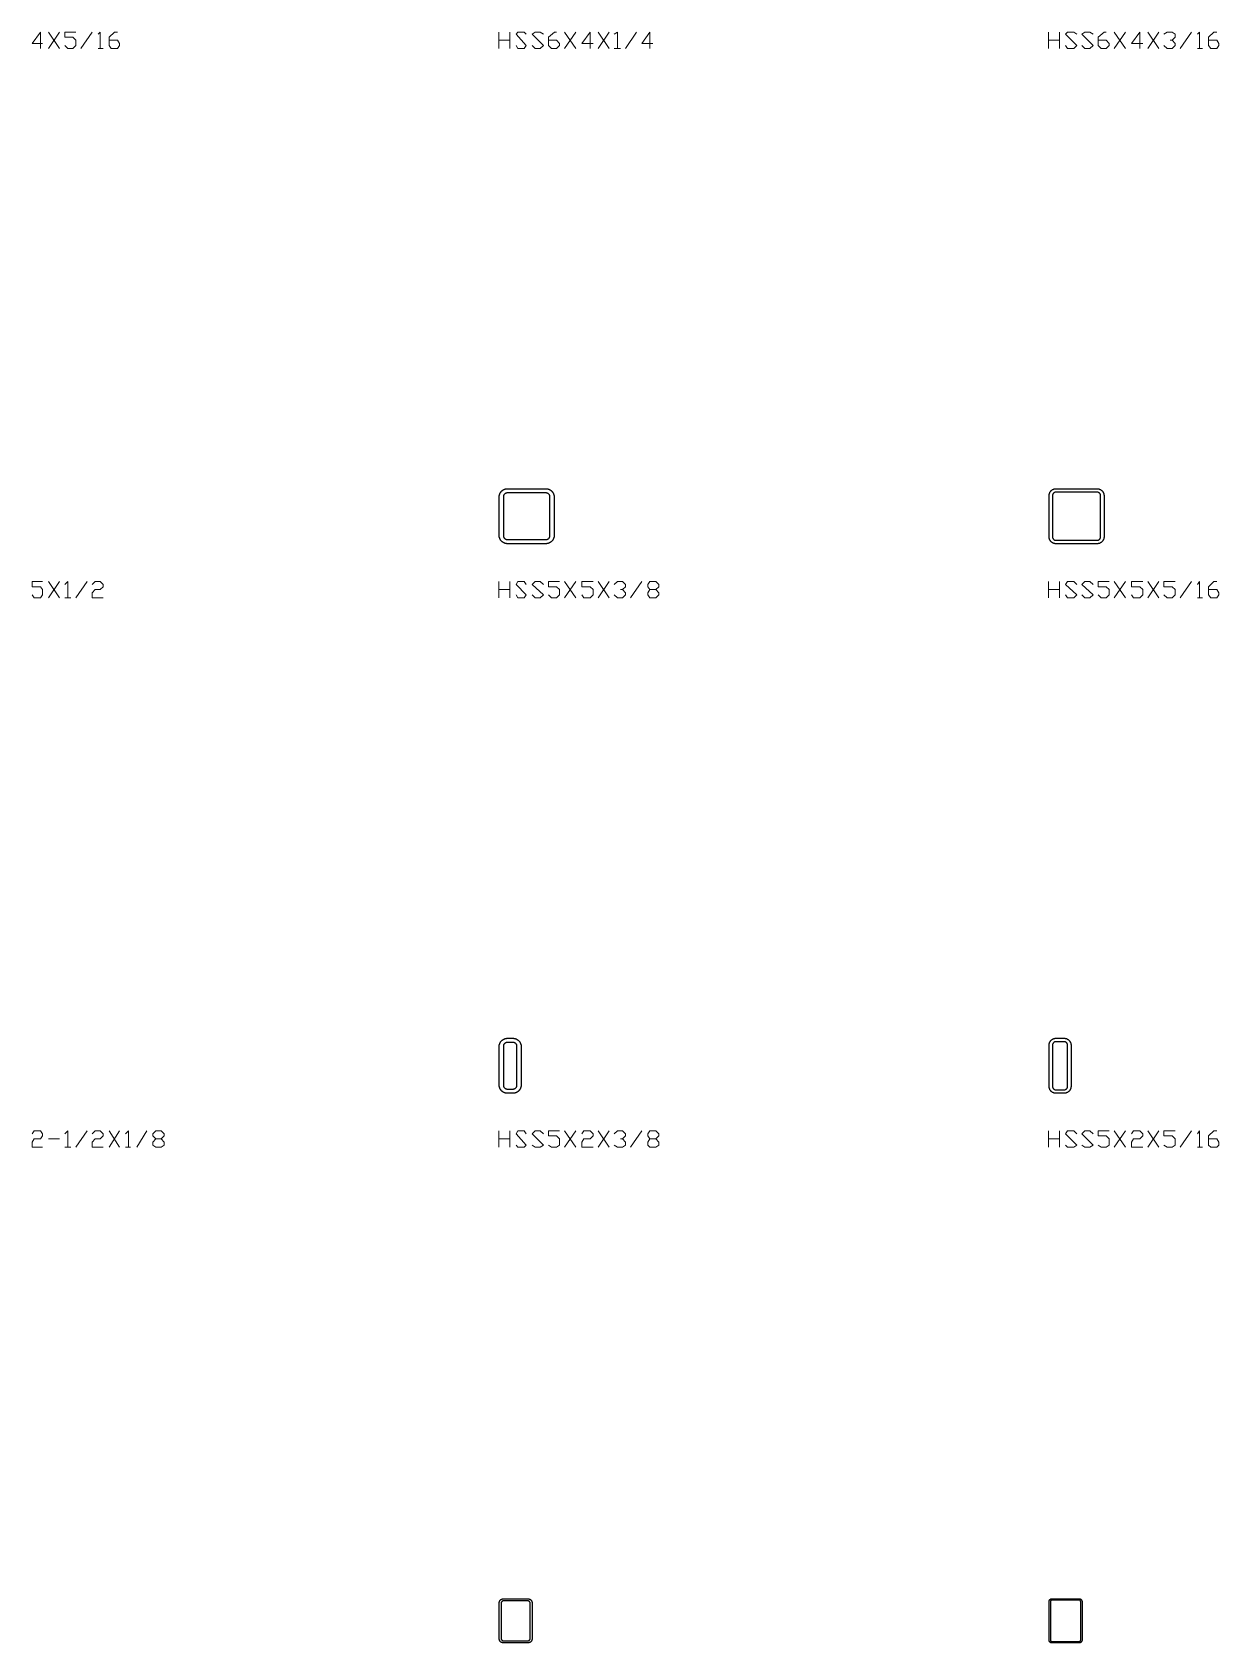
# Model space of a CAD drawing. Header units: inches. Extents: x 0 to 975, y -1305 to 34.
# Drawn here: x 607.5 to 715.4, y -1100 to -953.5 of the extents above; entities that cross this region are included whole.
import ezdxf

# ---------------------------------------------------------------- set-up
doc = ezdxf.new("R2010")
doc.units = ezdxf.units.IN
doc.header["$MEASUREMENT"] = 0
doc.layers.add('AISC_STEEL', color=7, linetype='Continuous')

msp = doc.modelspace()

# ---------------------------------------------------------------- linework, layer by layer
at = {"color": 3, "lineweight": 0}
for p, q in [((609.01, -953.46), (610.03, -954.94)), ((609.01, -954.94), (610.03, -953.46)), ((611.97, -954.94), (612.98, -953.46)), ((649.96, -954.94), (649.96, -953.46)), ((650.97, -953.46), (650.97, -954.94)), ((655.95, -953.46), (656.97, -954.94)), ((655.95, -954.94), (656.97, -953.46)), ((659, -953.46), (660.01, -954.94)), ((659, -954.94), (660.01, -953.46)), ((661.49, -954.94), (662.5, -953.46)), ((699.94, -954.94), (699.94, -953.46)), ((700.95, -953.46), (700.95, -954.94)), ((705.93, -953.46), (706.95, -954.94)), ((705.93, -954.94), (706.95, -953.46)), ((708.98, -953.46), (709.99, -954.94)), ((708.98, -954.94), (709.99, -953.46)), ((711.93, -954.94), (712.94, -953.46)), ((613.53, -954.94), (613.99, -954.94)), ((649.96, -954.2), (650.97, -954.2)), ((660.47, -954.94), (661.03, -954.94)), ((699.94, -954.2), (700.95, -954.2)), ((713.5, -954.94), (713.96, -954.94)), ((609.01, -1003.44), (610.03, -1004.92)), ((609.01, -1004.92), (610.03, -1003.44)), ((611.5, -1004.92), (612.52, -1003.44)), ((649.96, -1004.92), (649.96, -1003.44)), ((650.97, -1003.44), (650.97, -1004.92)), ((655.95, -1003.44), (656.97, -1004.92)), ((655.95, -1004.92), (656.97, -1003.44)), ((659, -1003.44), (660.01, -1004.92)), ((659, -1004.92), (660.01, -1003.44)), ((661.95, -1004.92), (662.96, -1003.44)), ((699.94, -1004.92), (699.94, -1003.44)), ((700.95, -1003.44), (700.95, -1004.92)), ((705.93, -1003.44), (706.95, -1004.92)), ((705.93, -1004.92), (706.95, -1003.44)), ((708.98, -1003.44), (709.99, -1004.92)), ((708.98, -1004.92), (709.99, -1003.44)), ((711.93, -1004.92), (712.94, -1003.44)), ((610.49, -1004.92), (611.04, -1004.92)), ((649.96, -1004.18), (650.97, -1004.18)), ((699.94, -1004.18), (700.95, -1004.18)), ((713.5, -1004.92), (713.96, -1004.92)), ((611.5, -1054.9), (612.52, -1053.43)), ((614.55, -1053.43), (615.47, -1054.9)), ((614.55, -1054.9), (615.47, -1053.43)), ((617.04, -1054.9), (617.96, -1053.43)), ((649.96, -1054.9), (649.96, -1053.43)), ((650.97, -1053.43), (650.97, -1054.9)), ((655.95, -1053.43), (656.97, -1054.9)), ((655.95, -1054.9), (656.97, -1053.43)), ((659, -1053.43), (660.01, -1054.9)), ((659, -1054.9), (660.01, -1053.43)), ((661.95, -1054.9), (662.96, -1053.43)), ((699.94, -1054.9), (699.94, -1053.43)), ((700.95, -1053.43), (700.95, -1054.9)), ((705.93, -1053.43), (706.95, -1054.9)), ((705.93, -1054.9), (706.95, -1053.43)), ((708.98, -1053.43), (709.99, -1054.9)), ((708.98, -1054.9), (709.99, -1053.43)), ((711.93, -1054.9), (712.94, -1053.43)), ((609.01, -1054.16), (610.03, -1054.16)), ((610.49, -1054.9), (611.04, -1054.9)), ((616.02, -1054.9), (616.48, -1054.9)), ((649.96, -1054.16), (650.97, -1054.16)), ((699.94, -1054.16), (700.95, -1054.16)), ((713.5, -1054.9), (713.96, -1054.9))]:
    msp.add_line(p, q, dxfattribs=at)
for points in [[(608.46, -954.48), (607.54, -954.48), (608.28, -953.46), (608.28, -954.94)], [(610.49, -954.66), (610.77, -954.94), (611.23, -954.94), (611.5, -954.66), (611.5, -954.2), (611.23, -953.92), (610.49, -953.92), (610.49, -953.46), (611.5, -953.46)], [(613.53, -953.65), (613.72, -953.46), (613.72, -954.94)], [(614.55, -954.2), (615.29, -954.2), (615.47, -954.48), (615.47, -954.66), (615.29, -954.94), (614.73, -954.94), (614.55, -954.66), (614.55, -953.92), (615.01, -953.46), (615.29, -953.46)], [(651.53, -954.66), (651.71, -954.94), (652.26, -954.94), (652.45, -954.66), (651.53, -953.65), (651.71, -953.46), (652.26, -953.46), (652.45, -953.65)], [(653, -954.66), (653.28, -954.94), (653.74, -954.94), (654.02, -954.66), (653, -953.65), (653.28, -953.46), (653.74, -953.46), (654.02, -953.65)], [(654.48, -954.2), (655.22, -954.2), (655.49, -954.48), (655.49, -954.66), (655.22, -954.94), (654.75, -954.94), (654.48, -954.66), (654.48, -953.92), (655.03, -953.46), (655.22, -953.46)], [(658.54, -954.48), (657.52, -954.48), (658.26, -953.46), (658.26, -954.94)], [(660.47, -953.65), (660.75, -953.46), (660.75, -954.94)], [(663.98, -954.48), (662.96, -954.48), (663.7, -953.46), (663.7, -954.94)], [(701.51, -954.66), (701.69, -954.94), (702.25, -954.94), (702.52, -954.66), (701.51, -953.65), (701.69, -953.46), (702.25, -953.46), (702.52, -953.65)], [(702.98, -954.66), (703.26, -954.94), (703.72, -954.94), (704, -954.66), (702.98, -953.65), (703.26, -953.46), (703.72, -953.46), (704, -953.65)], [(704.46, -954.2), (705.2, -954.2), (705.47, -954.48), (705.47, -954.66), (705.2, -954.94), (704.74, -954.94), (704.46, -954.66), (704.46, -953.92), (705.01, -953.46), (705.2, -953.46)], [(708.52, -954.48), (707.5, -954.48), (708.24, -953.46), (708.24, -954.94)], [(710.45, -953.65), (710.73, -953.46), (711.19, -953.46), (711.47, -953.65), (711.47, -953.92), (711.19, -954.2), (711.01, -954.2)], [(713.5, -953.65), (713.68, -953.46), (713.68, -954.94)], [(714.51, -954.2), (715.25, -954.2), (715.43, -954.48), (715.43, -954.66), (715.25, -954.94), (714.7, -954.94), (714.51, -954.66), (714.51, -953.92), (714.97, -953.46), (715.25, -953.46)], [(711.19, -954.2), (711.47, -954.48), (711.47, -954.66), (711.19, -954.94), (710.73, -954.94), (710.45, -954.66)], [(607.54, -1004.64), (607.72, -1004.92), (608.28, -1004.92), (608.46, -1004.64), (608.46, -1004.18), (608.28, -1003.91), (607.54, -1003.91), (607.54, -1003.44), (608.46, -1003.44)], [(610.49, -1003.72), (610.77, -1003.44), (610.77, -1004.92)], [(612.98, -1003.72), (613.26, -1003.44), (613.72, -1003.44), (613.99, -1003.72), (613.99, -1003.91), (613.72, -1004.18), (613.26, -1004.18), (612.98, -1004.46), (612.98, -1004.92), (613.99, -1004.92)], [(651.53, -1004.64), (651.71, -1004.92), (652.26, -1004.92), (652.45, -1004.64), (651.53, -1003.72), (651.71, -1003.44), (652.26, -1003.44), (652.45, -1003.72)], [(653, -1004.64), (653.28, -1004.92), (653.74, -1004.92), (654.02, -1004.64), (653, -1003.72), (653.28, -1003.44), (653.74, -1003.44), (654.02, -1003.72)], [(654.48, -1004.64), (654.75, -1004.92), (655.22, -1004.92), (655.49, -1004.64), (655.49, -1004.18), (655.22, -1003.91), (654.48, -1003.91), (654.48, -1003.44), (655.49, -1003.44)], [(657.52, -1004.64), (657.71, -1004.92), (658.26, -1004.92), (658.54, -1004.64), (658.54, -1004.18), (658.26, -1003.91), (657.52, -1003.91), (657.52, -1003.44), (658.54, -1003.44)], [(660.47, -1003.72), (660.75, -1003.44), (661.21, -1003.44), (661.49, -1003.72), (661.49, -1003.91), (661.21, -1004.18), (661.03, -1004.18)], [(664.25, -1004.18), (664.53, -1004.46), (664.53, -1004.64), (664.25, -1004.92), (663.7, -1004.92), (663.51, -1004.64), (663.51, -1004.46), (663.7, -1004.18), (664.25, -1004.18), (664.53, -1003.91), (664.53, -1003.72), (664.25, -1003.44), (663.7, -1003.44), (663.51, -1003.72), (663.51, -1003.91), (663.7, -1004.18)], [(701.51, -1004.64), (701.69, -1004.92), (702.25, -1004.92), (702.52, -1004.64), (701.51, -1003.72), (701.69, -1003.44), (702.25, -1003.44), (702.52, -1003.72)], [(702.98, -1004.64), (703.26, -1004.92), (703.72, -1004.92), (704, -1004.64), (702.98, -1003.72), (703.26, -1003.44), (703.72, -1003.44), (704, -1003.72)], [(704.46, -1004.64), (704.74, -1004.92), (705.2, -1004.92), (705.47, -1004.64), (705.47, -1004.18), (705.2, -1003.91), (704.46, -1003.91), (704.46, -1003.44), (705.47, -1003.44)], [(707.5, -1004.64), (707.69, -1004.92), (708.24, -1004.92), (708.52, -1004.64), (708.52, -1004.18), (708.24, -1003.91), (707.5, -1003.91), (707.5, -1003.44), (708.52, -1003.44)], [(710.45, -1004.64), (710.73, -1004.92), (711.19, -1004.92), (711.47, -1004.64), (711.47, -1004.18), (711.19, -1003.91), (710.45, -1003.91), (710.45, -1003.44), (711.47, -1003.44)], [(713.5, -1003.72), (713.68, -1003.44), (713.68, -1004.92)], [(714.51, -1004.18), (715.25, -1004.18), (715.43, -1004.46), (715.43, -1004.64), (715.25, -1004.92), (714.7, -1004.92), (714.51, -1004.64), (714.51, -1003.91), (714.97, -1003.44), (715.25, -1003.44)], [(661.21, -1004.18), (661.49, -1004.46), (661.49, -1004.64), (661.21, -1004.92), (660.75, -1004.92), (660.47, -1004.64)], [(607.54, -1053.7), (607.72, -1053.43), (608.28, -1053.43), (608.46, -1053.7), (608.46, -1053.89), (608.28, -1054.16), (607.72, -1054.16), (607.54, -1054.44), (607.54, -1054.9), (608.46, -1054.9)], [(610.49, -1053.7), (610.77, -1053.43), (610.77, -1054.9)], [(612.98, -1053.7), (613.26, -1053.43), (613.72, -1053.43), (613.99, -1053.7), (613.99, -1053.89), (613.72, -1054.16), (613.26, -1054.16), (612.98, -1054.44), (612.98, -1054.9), (613.99, -1054.9)], [(616.02, -1053.7), (616.3, -1053.43), (616.3, -1054.9)], [(619.25, -1054.16), (619.53, -1054.44), (619.53, -1054.72), (619.25, -1054.9), (618.79, -1054.9), (618.51, -1054.72), (618.51, -1054.44), (618.79, -1054.16), (619.25, -1054.16), (619.53, -1053.89), (619.53, -1053.7), (619.25, -1053.43), (618.79, -1053.43), (618.51, -1053.7), (618.51, -1053.89), (618.79, -1054.16)], [(651.53, -1054.72), (651.71, -1054.9), (652.26, -1054.9), (652.45, -1054.72), (651.53, -1053.7), (651.71, -1053.43), (652.26, -1053.43), (652.45, -1053.7)], [(653, -1054.72), (653.28, -1054.9), (653.74, -1054.9), (654.02, -1054.72), (653, -1053.7), (653.28, -1053.43), (653.74, -1053.43), (654.02, -1053.7)], [(654.48, -1054.72), (654.75, -1054.9), (655.22, -1054.9), (655.49, -1054.72), (655.49, -1054.16), (655.22, -1053.89), (654.48, -1053.89), (654.48, -1053.43), (655.49, -1053.43)], [(657.52, -1053.7), (657.71, -1053.43), (658.26, -1053.43), (658.54, -1053.7), (658.54, -1053.89), (658.26, -1054.16), (657.71, -1054.16), (657.52, -1054.44), (657.52, -1054.9), (658.54, -1054.9)], [(660.47, -1053.7), (660.75, -1053.43), (661.21, -1053.43), (661.49, -1053.7), (661.49, -1053.89), (661.21, -1054.16), (661.03, -1054.16)], [(664.25, -1054.16), (664.53, -1054.44), (664.53, -1054.72), (664.25, -1054.9), (663.7, -1054.9), (663.51, -1054.72), (663.51, -1054.44), (663.7, -1054.16), (664.25, -1054.16), (664.53, -1053.89), (664.53, -1053.7), (664.25, -1053.43), (663.7, -1053.43), (663.51, -1053.7), (663.51, -1053.89), (663.7, -1054.16)], [(701.51, -1054.72), (701.69, -1054.9), (702.25, -1054.9), (702.52, -1054.72), (701.51, -1053.7), (701.69, -1053.43), (702.25, -1053.43), (702.52, -1053.7)], [(702.98, -1054.72), (703.26, -1054.9), (703.72, -1054.9), (704, -1054.72), (702.98, -1053.7), (703.26, -1053.43), (703.72, -1053.43), (704, -1053.7)], [(704.46, -1054.72), (704.74, -1054.9), (705.2, -1054.9), (705.47, -1054.72), (705.47, -1054.16), (705.2, -1053.89), (704.46, -1053.89), (704.46, -1053.43), (705.47, -1053.43)], [(707.5, -1053.7), (707.69, -1053.43), (708.24, -1053.43), (708.52, -1053.7), (708.52, -1053.89), (708.24, -1054.16), (707.69, -1054.16), (707.5, -1054.44), (707.5, -1054.9), (708.52, -1054.9)], [(710.45, -1054.72), (710.73, -1054.9), (711.19, -1054.9), (711.47, -1054.72), (711.47, -1054.16), (711.19, -1053.89), (710.45, -1053.89), (710.45, -1053.43), (711.47, -1053.43)], [(713.5, -1053.7), (713.68, -1053.43), (713.68, -1054.9)], [(714.51, -1054.16), (715.25, -1054.16), (715.43, -1054.44), (715.43, -1054.72), (715.25, -1054.9), (714.7, -1054.9), (714.51, -1054.72), (714.51, -1053.89), (714.97, -1053.43), (715.25, -1053.43)], [(661.21, -1054.16), (661.49, -1054.44), (661.49, -1054.72), (661.21, -1054.9), (660.75, -1054.9), (660.47, -1054.72)]]:
    msp.add_lwpolyline(points, dxfattribs=at)
at = {"layer": 'AISC_STEEL'}
for points in [[(654.25, -995), (654.28, -995), (654.31, -995), (654.34, -995.01), (654.37, -995.01), (654.4, -995.01), (654.43, -995.02), (654.45, -995.03), (654.48, -995.04), (654.51, -995.05), (654.54, -995.06), (654.56, -995.07), (654.59, -995.08), (654.62, -995.1), (654.64, -995.11), (654.67, -995.13), (654.69, -995.14), (654.71, -995.16), (654.74, -995.18), (654.76, -995.2), (654.78, -995.22), (654.8, -995.24), (654.82, -995.26), (654.84, -995.29), (654.86, -995.31), (654.87, -995.33), (654.89, -995.36), (654.9, -995.38), (654.92, -995.41), (654.93, -995.44), (654.94, -995.46), (654.95, -995.49), (654.96, -995.52), (654.97, -995.55), (654.98, -995.57), (654.99, -995.6), (654.99, -995.63), (654.99, -995.66), (655, -995.69), (655, -995.72), (655, -995.75), (655, -999.25), (655, -999.28), (655, -999.31), (654.99, -999.34), (654.99, -999.37), (654.99, -999.4), (654.98, -999.43), (654.97, -999.45), (654.96, -999.48), (654.95, -999.51), (654.94, -999.54), (654.93, -999.56), (654.92, -999.59), (654.9, -999.62), (654.89, -999.64), (654.87, -999.67), (654.86, -999.69), (654.84, -999.71), (654.82, -999.74), (654.8, -999.76), (654.78, -999.78), (654.76, -999.8), (654.74, -999.82), (654.71, -999.84), (654.69, -999.86), (654.67, -999.87), (654.64, -999.89), (654.62, -999.9), (654.59, -999.92), (654.56, -999.93), (654.54, -999.94), (654.51, -999.95), (654.48, -999.96), (654.45, -999.97), (654.43, -999.98), (654.4, -999.99), (654.37, -999.99), (654.34, -999.99), (654.31, -1000), (654.28, -1000), (654.25, -1000), (650.75, -1000), (650.72, -1000), (650.69, -1000), (650.66, -999.99), (650.63, -999.99), (650.6, -999.99), (650.57, -999.98), (650.55, -999.97), (650.52, -999.96), (650.49, -999.95), (650.46, -999.94), (650.44, -999.93), (650.41, -999.92), (650.38, -999.9), (650.36, -999.89), (650.33, -999.87), (650.31, -999.86), (650.29, -999.84), (650.26, -999.82), (650.24, -999.8), (650.22, -999.78), (650.2, -999.76), (650.18, -999.74), (650.16, -999.71), (650.14, -999.69), (650.13, -999.67), (650.11, -999.64), (650.1, -999.62), (650.08, -999.59), (650.07, -999.56), (650.06, -999.54), (650.05, -999.51), (650.04, -999.48), (650.03, -999.45), (650.02, -999.43), (650.01, -999.4), (650.01, -999.37), (650.01, -999.34), (650, -999.31), (650, -999.28), (650, -999.25), (650, -995.75), (650, -995.72), (650, -995.69), (650.01, -995.66), (650.01, -995.63), (650.01, -995.6), (650.02, -995.57), (650.03, -995.55), (650.04, -995.52), (650.05, -995.49), (650.06, -995.46), (650.07, -995.44), (650.08, -995.41), (650.1, -995.38), (650.11, -995.36), (650.13, -995.33), (650.14, -995.31), (650.16, -995.29), (650.18, -995.26), (650.2, -995.24), (650.22, -995.22), (650.24, -995.2), (650.26, -995.18), (650.29, -995.16), (650.31, -995.14), (650.33, -995.13), (650.36, -995.11), (650.38, -995.1), (650.41, -995.08), (650.44, -995.07), (650.46, -995.06), (650.49, -995.05), (650.52, -995.04), (650.55, -995.03), (650.57, -995.02), (650.6, -995.01), (650.63, -995.01), (650.66, -995.01), (650.69, -995), (650.72, -995), (650.75, -995)], [(650.75, -995.37), (650.72, -995.38), (650.69, -995.38), (650.66, -995.39), (650.63, -995.39), (650.61, -995.4), (650.58, -995.42), (650.55, -995.43), (650.53, -995.45), (650.51, -995.46), (650.48, -995.48), (650.46, -995.51), (650.45, -995.53), (650.43, -995.55), (650.42, -995.58), (650.4, -995.61), (650.39, -995.63), (650.39, -995.66), (650.38, -995.69), (650.38, -995.72), (650.38, -995.75), (650.38, -999.25), (650.38, -999.28), (650.38, -999.31), (650.39, -999.34), (650.39, -999.37), (650.4, -999.39), (650.42, -999.42), (650.43, -999.45), (650.45, -999.47), (650.46, -999.49), (650.48, -999.52), (650.51, -999.54), (650.53, -999.55), (650.55, -999.57), (650.58, -999.58), (650.61, -999.6), (650.63, -999.61), (650.66, -999.61), (650.69, -999.62), (650.72, -999.62), (650.75, -999.62), (654.25, -999.62), (654.28, -999.62), (654.31, -999.62), (654.34, -999.61), (654.37, -999.61), (654.39, -999.6), (654.42, -999.58), (654.45, -999.57), (654.47, -999.55), (654.49, -999.54), (654.52, -999.52), (654.54, -999.49), (654.55, -999.47), (654.57, -999.45), (654.58, -999.42), (654.6, -999.39), (654.61, -999.37), (654.61, -999.34), (654.62, -999.31), (654.62, -999.28), (654.62, -999.25), (654.62, -995.75), (654.62, -995.72), (654.62, -995.69), (654.61, -995.66), (654.61, -995.63), (654.6, -995.61), (654.58, -995.58), (654.57, -995.55), (654.55, -995.53), (654.54, -995.51), (654.52, -995.48), (654.49, -995.46), (654.47, -995.45), (654.45, -995.43), (654.42, -995.42), (654.39, -995.4), (654.37, -995.39), (654.34, -995.39), (654.31, -995.38), (654.28, -995.38), (654.25, -995.37)], [(704.38, -995), (704.4, -995), (704.43, -995), (704.46, -995.01), (704.49, -995.01), (704.52, -995.02), (704.55, -995.03), (704.58, -995.03), (704.61, -995.04), (704.63, -995.06), (704.66, -995.07), (704.69, -995.08), (704.71, -995.1), (704.74, -995.12), (704.76, -995.13), (704.78, -995.15), (704.81, -995.17), (704.83, -995.19), (704.85, -995.22), (704.87, -995.24), (704.88, -995.26), (704.9, -995.29), (704.92, -995.31), (704.93, -995.34), (704.94, -995.37), (704.96, -995.39), (704.97, -995.42), (704.97, -995.45), (704.98, -995.48), (704.99, -995.51), (704.99, -995.54), (705, -995.57), (705, -995.6), (705, -995.62), (705, -999.38), (705, -999.4), (705, -999.43), (704.99, -999.46), (704.99, -999.49), (704.98, -999.52), (704.97, -999.55), (704.97, -999.58), (704.96, -999.61), (704.94, -999.63), (704.93, -999.66), (704.92, -999.69), (704.9, -999.71), (704.88, -999.74), (704.87, -999.76), (704.85, -999.78), (704.83, -999.81), (704.81, -999.83), (704.78, -999.85), (704.76, -999.87), (704.74, -999.88), (704.71, -999.9), (704.69, -999.92), (704.66, -999.93), (704.63, -999.94), (704.61, -999.96), (704.58, -999.97), (704.55, -999.97), (704.52, -999.98), (704.49, -999.99), (704.46, -999.99), (704.43, -1000), (704.4, -1000), (704.38, -1000), (700.62, -1000), (700.6, -1000), (700.57, -1000), (700.54, -999.99), (700.51, -999.99), (700.48, -999.98), (700.45, -999.97), (700.42, -999.97), (700.39, -999.96), (700.37, -999.94), (700.34, -999.93), (700.31, -999.92), (700.29, -999.9), (700.26, -999.88), (700.24, -999.87), (700.22, -999.85), (700.19, -999.83), (700.17, -999.81), (700.15, -999.78), (700.13, -999.76), (700.12, -999.74), (700.1, -999.71), (700.08, -999.69), (700.07, -999.66), (700.06, -999.63), (700.04, -999.61), (700.03, -999.58), (700.03, -999.55), (700.02, -999.52), (700.01, -999.49), (700.01, -999.46), (700, -999.43), (700, -999.4), (700, -999.38), (700, -995.62), (700, -995.6), (700, -995.57), (700.01, -995.54), (700.01, -995.51), (700.02, -995.48), (700.03, -995.45), (700.03, -995.42), (700.04, -995.39), (700.06, -995.37), (700.07, -995.34), (700.08, -995.31), (700.1, -995.29), (700.12, -995.26), (700.13, -995.24), (700.15, -995.22), (700.17, -995.19), (700.19, -995.17), (700.22, -995.15), (700.24, -995.13), (700.26, -995.12), (700.29, -995.1), (700.31, -995.08), (700.34, -995.07), (700.37, -995.06), (700.39, -995.04), (700.42, -995.03), (700.45, -995.03), (700.48, -995.02), (700.51, -995.01), (700.54, -995.01), (700.57, -995), (700.6, -995), (700.62, -995)], [(700.62, -995.31), (700.6, -995.31), (700.57, -995.32), (700.54, -995.32), (700.51, -995.33), (700.49, -995.35), (700.46, -995.36), (700.44, -995.38), (700.41, -995.39), (700.39, -995.41), (700.38, -995.44), (700.36, -995.46), (700.35, -995.49), (700.33, -995.51), (700.32, -995.54), (700.32, -995.57), (700.31, -995.6), (700.31, -995.62), (700.31, -999.38), (700.31, -999.4), (700.32, -999.43), (700.32, -999.46), (700.33, -999.49), (700.35, -999.51), (700.36, -999.54), (700.38, -999.56), (700.39, -999.59), (700.41, -999.61), (700.44, -999.62), (700.46, -999.64), (700.49, -999.65), (700.51, -999.67), (700.54, -999.68), (700.57, -999.68), (700.6, -999.69), (700.62, -999.69), (704.38, -999.69), (704.4, -999.69), (704.43, -999.68), (704.46, -999.68), (704.49, -999.67), (704.51, -999.65), (704.54, -999.64), (704.56, -999.62), (704.59, -999.61), (704.61, -999.59), (704.62, -999.56), (704.64, -999.54), (704.65, -999.51), (704.67, -999.49), (704.68, -999.46), (704.68, -999.43), (704.69, -999.4), (704.69, -999.38), (704.69, -995.62), (704.69, -995.6), (704.68, -995.57), (704.68, -995.54), (704.67, -995.51), (704.65, -995.49), (704.64, -995.46), (704.62, -995.44), (704.61, -995.41), (704.59, -995.39), (704.56, -995.38), (704.54, -995.36), (704.51, -995.35), (704.49, -995.33), (704.46, -995.32), (704.43, -995.32), (704.4, -995.31), (704.38, -995.31)], [(651.25, -1045), (651.28, -1045), (651.31, -1045), (651.34, -1045.01), (651.37, -1045.01), (651.4, -1045.01), (651.43, -1045.02), (651.45, -1045.03), (651.48, -1045.04), (651.51, -1045.05), (651.54, -1045.06), (651.56, -1045.07), (651.59, -1045.08), (651.62, -1045.1), (651.64, -1045.11), (651.67, -1045.13), (651.69, -1045.14), (651.71, -1045.16), (651.74, -1045.18), (651.76, -1045.2), (651.78, -1045.22), (651.8, -1045.24), (651.82, -1045.26), (651.84, -1045.29), (651.86, -1045.31), (651.87, -1045.33), (651.89, -1045.36), (651.9, -1045.38), (651.92, -1045.41), (651.93, -1045.44), (651.94, -1045.46), (651.95, -1045.49), (651.96, -1045.52), (651.97, -1045.55), (651.98, -1045.57), (651.99, -1045.6), (651.99, -1045.63), (651.99, -1045.66), (652, -1045.69), (652, -1045.72), (652, -1045.75), (652, -1049.25), (652, -1049.28), (652, -1049.31), (651.99, -1049.34), (651.99, -1049.37), (651.99, -1049.4), (651.98, -1049.43), (651.97, -1049.45), (651.96, -1049.48), (651.95, -1049.51), (651.94, -1049.54), (651.93, -1049.56), (651.92, -1049.59), (651.9, -1049.62), (651.89, -1049.64), (651.87, -1049.67), (651.86, -1049.69), (651.84, -1049.71), (651.82, -1049.74), (651.8, -1049.76), (651.78, -1049.78), (651.76, -1049.8), (651.74, -1049.82), (651.71, -1049.84), (651.69, -1049.86), (651.67, -1049.87), (651.64, -1049.89), (651.62, -1049.9), (651.59, -1049.92), (651.56, -1049.93), (651.54, -1049.94), (651.51, -1049.95), (651.48, -1049.96), (651.45, -1049.97), (651.43, -1049.98), (651.4, -1049.99), (651.37, -1049.99), (651.34, -1049.99), (651.31, -1050), (651.28, -1050), (651.25, -1050), (650.75, -1050), (650.72, -1050), (650.69, -1050), (650.66, -1049.99), (650.63, -1049.99), (650.6, -1049.99), (650.57, -1049.98), (650.55, -1049.97), (650.52, -1049.96), (650.49, -1049.95), (650.46, -1049.94), (650.44, -1049.93), (650.41, -1049.92), (650.38, -1049.9), (650.36, -1049.89), (650.33, -1049.87), (650.31, -1049.86), (650.29, -1049.84), (650.26, -1049.82), (650.24, -1049.8), (650.22, -1049.78), (650.2, -1049.76), (650.18, -1049.74), (650.16, -1049.71), (650.14, -1049.69), (650.13, -1049.67), (650.11, -1049.64), (650.1, -1049.62), (650.08, -1049.59), (650.07, -1049.56), (650.06, -1049.54), (650.05, -1049.51), (650.04, -1049.48), (650.03, -1049.45), (650.02, -1049.43), (650.01, -1049.4), (650.01, -1049.37), (650.01, -1049.34), (650, -1049.31), (650, -1049.28), (650, -1049.25), (650, -1045.75), (650, -1045.72), (650, -1045.69), (650.01, -1045.66), (650.01, -1045.63), (650.01, -1045.6), (650.02, -1045.57), (650.03, -1045.55), (650.04, -1045.52), (650.05, -1045.49), (650.06, -1045.46), (650.07, -1045.44), (650.08, -1045.41), (650.1, -1045.38), (650.11, -1045.36), (650.13, -1045.33), (650.14, -1045.31), (650.16, -1045.29), (650.18, -1045.26), (650.2, -1045.24), (650.22, -1045.22), (650.24, -1045.2), (650.26, -1045.18), (650.29, -1045.16), (650.31, -1045.14), (650.33, -1045.13), (650.36, -1045.11), (650.38, -1045.1), (650.41, -1045.08), (650.44, -1045.07), (650.46, -1045.06), (650.49, -1045.05), (650.52, -1045.04), (650.55, -1045.03), (650.57, -1045.02), (650.6, -1045.01), (650.63, -1045.01), (650.66, -1045.01), (650.69, -1045), (650.72, -1045), (650.75, -1045)], [(650.75, -1045.38), (650.72, -1045.38), (650.69, -1045.38), (650.66, -1045.39), (650.63, -1045.39), (650.61, -1045.4), (650.58, -1045.42), (650.55, -1045.43), (650.53, -1045.45), (650.51, -1045.46), (650.48, -1045.48), (650.46, -1045.51), (650.45, -1045.53), (650.43, -1045.55), (650.42, -1045.58), (650.4, -1045.61), (650.39, -1045.63), (650.39, -1045.66), (650.38, -1045.69), (650.38, -1045.72), (650.38, -1045.75), (650.38, -1049.25), (650.38, -1049.28), (650.38, -1049.31), (650.39, -1049.34), (650.39, -1049.37), (650.4, -1049.39), (650.42, -1049.42), (650.43, -1049.45), (650.45, -1049.47), (650.46, -1049.49), (650.48, -1049.52), (650.51, -1049.54), (650.53, -1049.55), (650.55, -1049.57), (650.58, -1049.58), (650.61, -1049.6), (650.63, -1049.61), (650.66, -1049.61), (650.69, -1049.62), (650.72, -1049.62), (650.75, -1049.62), (651.25, -1049.62), (651.28, -1049.62), (651.31, -1049.62), (651.34, -1049.61), (651.37, -1049.61), (651.39, -1049.6), (651.42, -1049.58), (651.45, -1049.57), (651.47, -1049.55), (651.49, -1049.54), (651.52, -1049.52), (651.54, -1049.49), (651.55, -1049.47), (651.57, -1049.45), (651.58, -1049.42), (651.6, -1049.39), (651.61, -1049.37), (651.61, -1049.34), (651.62, -1049.31), (651.62, -1049.28), (651.62, -1049.25), (651.62, -1045.75), (651.62, -1045.72), (651.62, -1045.69), (651.61, -1045.66), (651.61, -1045.63), (651.6, -1045.61), (651.58, -1045.58), (651.57, -1045.55), (651.55, -1045.53), (651.54, -1045.51), (651.52, -1045.48), (651.49, -1045.46), (651.47, -1045.45), (651.45, -1045.43), (651.42, -1045.42), (651.39, -1045.4), (651.37, -1045.39), (651.34, -1045.39), (651.31, -1045.38), (651.28, -1045.38), (651.25, -1045.38)], [(701.37, -1045), (701.4, -1045), (701.43, -1045), (701.46, -1045.01), (701.49, -1045.01), (701.52, -1045.02), (701.55, -1045.03), (701.58, -1045.03), (701.61, -1045.04), (701.63, -1045.06), (701.66, -1045.07), (701.69, -1045.08), (701.71, -1045.1), (701.74, -1045.12), (701.76, -1045.13), (701.78, -1045.15), (701.81, -1045.17), (701.83, -1045.19), (701.85, -1045.22), (701.87, -1045.24), (701.88, -1045.26), (701.9, -1045.29), (701.92, -1045.31), (701.93, -1045.34), (701.94, -1045.37), (701.96, -1045.39), (701.97, -1045.42), (701.97, -1045.45), (701.98, -1045.48), (701.99, -1045.51), (701.99, -1045.54), (702, -1045.57), (702, -1045.6), (702, -1045.62), (702, -1049.38), (702, -1049.4), (702, -1049.43), (701.99, -1049.46), (701.99, -1049.49), (701.98, -1049.52), (701.97, -1049.55), (701.97, -1049.58), (701.96, -1049.61), (701.94, -1049.63), (701.93, -1049.66), (701.92, -1049.69), (701.9, -1049.71), (701.88, -1049.74), (701.87, -1049.76), (701.85, -1049.78), (701.83, -1049.81), (701.81, -1049.83), (701.78, -1049.85), (701.76, -1049.87), (701.74, -1049.88), (701.71, -1049.9), (701.69, -1049.92), (701.66, -1049.93), (701.63, -1049.94), (701.61, -1049.96), (701.58, -1049.97), (701.55, -1049.97), (701.52, -1049.98), (701.49, -1049.99), (701.46, -1049.99), (701.43, -1050), (701.4, -1050), (701.37, -1050), (700.62, -1050), (700.6, -1050), (700.57, -1050), (700.54, -1049.99), (700.51, -1049.99), (700.48, -1049.98), (700.45, -1049.97), (700.42, -1049.97), (700.39, -1049.96), (700.37, -1049.94), (700.34, -1049.93), (700.31, -1049.92), (700.29, -1049.9), (700.26, -1049.88), (700.24, -1049.87), (700.22, -1049.85), (700.19, -1049.83), (700.17, -1049.81), (700.15, -1049.78), (700.13, -1049.76), (700.12, -1049.74), (700.1, -1049.71), (700.08, -1049.69), (700.07, -1049.66), (700.06, -1049.63), (700.04, -1049.61), (700.03, -1049.58), (700.03, -1049.55), (700.02, -1049.52), (700.01, -1049.49), (700.01, -1049.46), (700, -1049.43), (700, -1049.4), (700, -1049.38), (700, -1045.62), (700, -1045.6), (700, -1045.57), (700.01, -1045.54), (700.01, -1045.51), (700.02, -1045.48), (700.03, -1045.45), (700.03, -1045.42), (700.04, -1045.39), (700.06, -1045.37), (700.07, -1045.34), (700.08, -1045.31), (700.1, -1045.29), (700.12, -1045.26), (700.13, -1045.24), (700.15, -1045.22), (700.17, -1045.19), (700.19, -1045.17), (700.22, -1045.15), (700.24, -1045.13), (700.26, -1045.12), (700.29, -1045.1), (700.31, -1045.08), (700.34, -1045.07), (700.37, -1045.06), (700.39, -1045.04), (700.42, -1045.03), (700.45, -1045.03), (700.48, -1045.02), (700.51, -1045.01), (700.54, -1045.01), (700.57, -1045), (700.6, -1045), (700.62, -1045)], [(700.62, -1045.31), (700.6, -1045.31), (700.57, -1045.32), (700.54, -1045.32), (700.51, -1045.33), (700.49, -1045.35), (700.46, -1045.36), (700.44, -1045.38), (700.41, -1045.39), (700.39, -1045.41), (700.38, -1045.44), (700.36, -1045.46), (700.35, -1045.49), (700.33, -1045.51), (700.32, -1045.54), (700.32, -1045.57), (700.31, -1045.6), (700.31, -1045.62), (700.31, -1049.38), (700.31, -1049.4), (700.32, -1049.43), (700.32, -1049.46), (700.33, -1049.49), (700.35, -1049.51), (700.36, -1049.54), (700.38, -1049.56), (700.39, -1049.59), (700.41, -1049.61), (700.44, -1049.62), (700.46, -1049.64), (700.49, -1049.65), (700.51, -1049.67), (700.54, -1049.68), (700.57, -1049.68), (700.6, -1049.69), (700.62, -1049.69), (701.37, -1049.69), (701.4, -1049.69), (701.43, -1049.68), (701.46, -1049.68), (701.49, -1049.67), (701.51, -1049.65), (701.54, -1049.64), (701.56, -1049.62), (701.59, -1049.61), (701.61, -1049.59), (701.62, -1049.56), (701.64, -1049.54), (701.65, -1049.51), (701.67, -1049.49), (701.68, -1049.46), (701.68, -1049.43), (701.69, -1049.4), (701.69, -1049.38), (701.69, -1045.62), (701.69, -1045.6), (701.68, -1045.57), (701.68, -1045.54), (701.67, -1045.51), (701.65, -1045.49), (701.64, -1045.46), (701.62, -1045.44), (701.61, -1045.41), (701.59, -1045.39), (701.56, -1045.38), (701.54, -1045.36), (701.51, -1045.35), (701.49, -1045.33), (701.46, -1045.32), (701.43, -1045.32), (701.4, -1045.31), (701.37, -1045.31)], [(652.62, -1096), (652.65, -1096), (652.68, -1096), (652.71, -1096.01), (652.74, -1096.02), (652.77, -1096.03), (652.8, -1096.04), (652.82, -1096.06), (652.85, -1096.07), (652.87, -1096.09), (652.89, -1096.11), (652.91, -1096.13), (652.93, -1096.15), (652.94, -1096.18), (652.96, -1096.2), (652.97, -1096.23), (652.98, -1096.26), (652.99, -1096.29), (653, -1096.32), (653, -1096.35), (653, -1096.38), (653, -1099.62), (653, -1099.65), (653, -1099.68), (652.99, -1099.71), (652.98, -1099.74), (652.97, -1099.77), (652.96, -1099.8), (652.94, -1099.82), (652.93, -1099.85), (652.91, -1099.87), (652.89, -1099.89), (652.87, -1099.91), (652.85, -1099.93), (652.82, -1099.94), (652.8, -1099.96), (652.77, -1099.97), (652.74, -1099.98), (652.71, -1099.99), (652.68, -1100), (652.65, -1100), (652.62, -1100), (650.38, -1100), (650.35, -1100), (650.32, -1100), (650.29, -1099.99), (650.26, -1099.98), (650.23, -1099.97), (650.2, -1099.96), (650.18, -1099.94), (650.15, -1099.93), (650.13, -1099.91), (650.11, -1099.89), (650.09, -1099.87), (650.07, -1099.85), (650.06, -1099.82), (650.04, -1099.8), (650.03, -1099.77), (650.02, -1099.74), (650.01, -1099.71), (650, -1099.68), (650, -1099.65), (650, -1099.62), (650, -1096.38), (650, -1096.35), (650, -1096.32), (650.01, -1096.29), (650.02, -1096.26), (650.03, -1096.23), (650.04, -1096.2), (650.06, -1096.18), (650.07, -1096.15), (650.09, -1096.13), (650.11, -1096.11), (650.13, -1096.09), (650.15, -1096.07), (650.18, -1096.06), (650.2, -1096.04), (650.23, -1096.03), (650.26, -1096.02), (650.29, -1096.01), (650.32, -1096), (650.35, -1096), (650.38, -1096)], [(702.75, -1096), (702.78, -1096), (702.81, -1096.01), (702.83, -1096.01), (702.86, -1096.02), (702.88, -1096.04), (702.91, -1096.05), (702.93, -1096.07), (702.95, -1096.09), (702.96, -1096.12), (702.98, -1096.14), (702.99, -1096.17), (702.99, -1096.19), (703, -1096.22), (703, -1096.25), (703, -1099.75), (703, -1099.78), (702.99, -1099.81), (702.99, -1099.83), (702.98, -1099.86), (702.96, -1099.88), (702.95, -1099.91), (702.93, -1099.93), (702.91, -1099.95), (702.88, -1099.96), (702.86, -1099.98), (702.83, -1099.99), (702.81, -1099.99), (702.78, -1100), (702.75, -1100), (700.25, -1100), (700.22, -1100), (700.19, -1099.99), (700.17, -1099.99), (700.14, -1099.98), (700.12, -1099.96), (700.09, -1099.95), (700.07, -1099.93), (700.05, -1099.91), (700.04, -1099.88), (700.02, -1099.86), (700.01, -1099.83), (700.01, -1099.81), (700, -1099.78), (700, -1099.75), (700, -1096.25), (700, -1096.22), (700.01, -1096.19), (700.01, -1096.17), (700.02, -1096.14), (700.04, -1096.12), (700.05, -1096.09), (700.07, -1096.07), (700.09, -1096.05), (700.12, -1096.04), (700.14, -1096.02), (700.17, -1096.01), (700.19, -1096.01), (700.22, -1096), (700.25, -1096)], [(650.38, -1096.19), (650.35, -1096.19), (650.33, -1096.19), (650.3, -1096.2), (650.28, -1096.21), (650.26, -1096.23), (650.24, -1096.24), (650.23, -1096.26), (650.21, -1096.28), (650.2, -1096.3), (650.19, -1096.33), (650.19, -1096.35), (650.19, -1096.38), (650.19, -1099.62), (650.19, -1099.65), (650.19, -1099.67), (650.2, -1099.7), (650.21, -1099.72), (650.23, -1099.74), (650.24, -1099.76), (650.26, -1099.77), (650.28, -1099.79), (650.3, -1099.8), (650.33, -1099.81), (650.35, -1099.81), (650.38, -1099.81), (652.62, -1099.81), (652.65, -1099.81), (652.67, -1099.81), (652.7, -1099.8), (652.72, -1099.79), (652.74, -1099.77), (652.76, -1099.76), (652.77, -1099.74), (652.79, -1099.72), (652.8, -1099.7), (652.81, -1099.67), (652.81, -1099.65), (652.81, -1099.62), (652.81, -1096.38), (652.81, -1096.35), (652.81, -1096.33), (652.8, -1096.3), (652.79, -1096.28), (652.77, -1096.26), (652.76, -1096.24), (652.74, -1096.23), (652.72, -1096.21), (652.7, -1096.2), (652.67, -1096.19), (652.65, -1096.19), (652.62, -1096.19)], [(700.25, -1096.12), (700.23, -1096.13), (700.22, -1096.13), (700.2, -1096.13), (700.19, -1096.14), (700.17, -1096.15), (700.16, -1096.16), (700.15, -1096.17), (700.14, -1096.19), (700.13, -1096.2), (700.13, -1096.22), (700.13, -1096.23), (700.12, -1096.25), (700.12, -1099.75), (700.13, -1099.77), (700.13, -1099.78), (700.13, -1099.8), (700.14, -1099.81), (700.15, -1099.83), (700.16, -1099.84), (700.17, -1099.85), (700.19, -1099.86), (700.2, -1099.87), (700.22, -1099.87), (700.23, -1099.87), (700.25, -1099.88), (702.75, -1099.88), (702.77, -1099.87), (702.78, -1099.87), (702.8, -1099.87), (702.81, -1099.86), (702.83, -1099.85), (702.84, -1099.84), (702.85, -1099.83), (702.86, -1099.81), (702.87, -1099.8), (702.87, -1099.78), (702.87, -1099.77), (702.88, -1099.75), (702.88, -1096.25), (702.87, -1096.23), (702.87, -1096.22), (702.87, -1096.2), (702.86, -1096.19), (702.85, -1096.17), (702.84, -1096.16), (702.83, -1096.15), (702.81, -1096.14), (702.8, -1096.13), (702.78, -1096.13), (702.77, -1096.13), (702.75, -1096.12)]]:
    msp.add_lwpolyline(points, close=True, dxfattribs=at)

doc.saveas('drawing.dxf')
